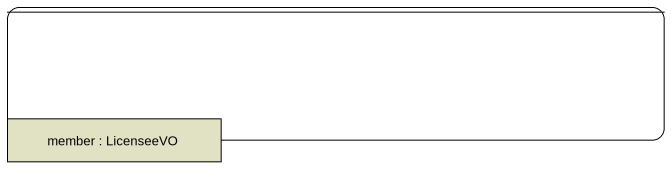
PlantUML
@startuml
hide empty description
state " " as state1 {
  state "member : LicenseeVO" as member <<object>> #E1E1C3
}
@enduml
